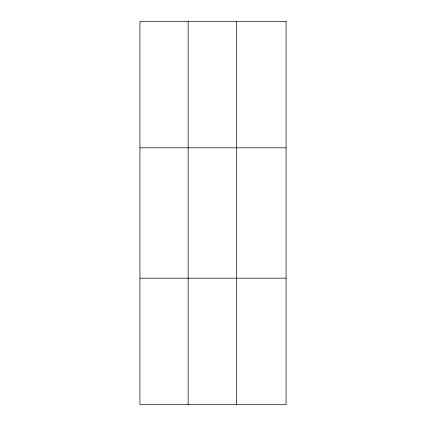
<?xml version="1.0" encoding="UTF-8"?>
<svg xmlns="http://www.w3.org/2000/svg" width="426" height="426" viewBox="0 0 426 426"><rect width="100%" height="100%" fill="white"/><g stroke="black" fill="none" stroke-linecap="round" stroke-linejoin="round"><path stroke-width="0.64" d="M188.159 21.3L188.159 404.7M236.382 21.3L236.382 404.7M139.93 147.822L286.07 147.822M139.93 278.178L286.07 278.178M286.07 21.3L286.07 404.7L139.93 404.7L139.93 21.3L286.07 21.3"/></g></svg>
